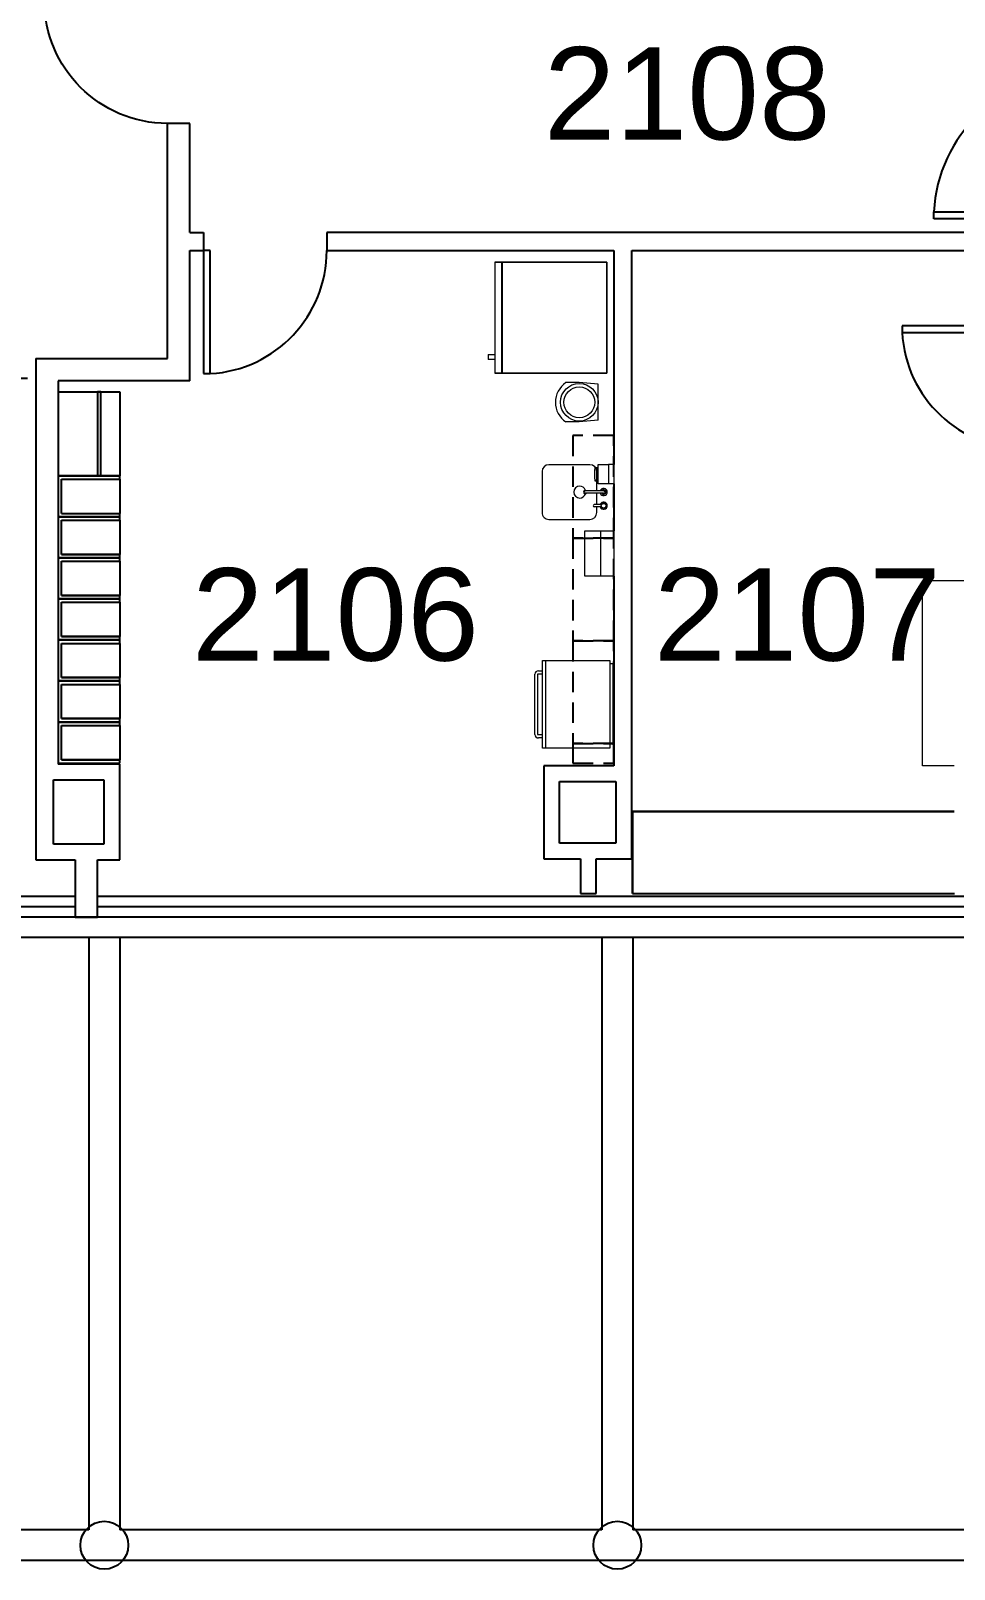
# Model space of a CAD drawing. Header units: inches. Extents: x -281 to 5521, y -151 to 3105.
# Drawn here: x 4468.5 to 4738.5, y 1179.4 to 1629.1 of the extents above; entities that cross this region are included whole.
import ezdxf

# ---------------------------------------------------------------- set-up
doc = ezdxf.new("R2010")
doc.units = ezdxf.units.IN
doc.header["$LTSCALE"] = 48
doc.header["$MEASUREMENT"] = 0
doc.linetypes.add('HIDDEN2', pattern=[0.1875, 0.125, -0.0625])
doc.layers.get('0').update_dxf_attribs({"linetype": 'CONTINUOUS'})
for name, color, linetype in [('A-ANNO-RNUM', 4, 'CONTINUOUS'), ('A-CLNG-TRAK', 1, 'HIDDEN2'), ('A-DOOR', 2, 'CONTINUOUS'), ('A-FLOR-CASE', 3, 'CONTINUOUS'), ('A-FLOR-CASE-UPPR', 3, 'HIDDEN2'), ('A-GLAZ', 2, 'CONTINUOUS'), ('A-GLAZ-SILL', 1, 'CONTINUOUS'), ('A-ROOF-MED', 3, 'CONTINUOUS'), ('A-ROOF-THIN', 1, 'CONTINUOUS'), ('A-WALL-FULL', 6, 'CONTINUOUS'), ('S-COLS', 5, 'CONTINUOUS')]:
    doc.layers.add(name, color=color, linetype=linetype)
for name, color, linetype, lineweight in [('A-EQPM', 1, 'CONTINUOUS', 13), ('A-FURN-1', 8, 'CONTINUOUS', 13), ('P-SANR-FIXT', 2, 'CONTINUOUS', 9)]:
    doc.layers.add(name, color=color, linetype=linetype, lineweight=lineweight)
doc.styles.add('ARIAL', font='arial.ttf')

# ---------------------------------------------------------------- blocks, each defined once
blk = doc.blocks.new('*U151')
for p, q in [((0, 0), (0, 0)), ((-46, 0), (-46, 0))]:
    blk.add_line(p, q)
blk.add_lwpolyline([(0, 0), (0, -46), (-1.75, -46), (-1.75, 0)], close=True)
blk.add_arc((0, 0), 46, 180, 270)
blk = doc.blocks.new('RA Door-Sngl Flsh - 3_-0_ x 7_-0_ NRS-879238-FIRE LIFE SAFETY PLAN- 2ND FLOOR')
at = {"layer": 'A-DOOR'}
for p, q in [((16, 38.625), (16, 2.625)), ((18, 38.625), (16, 38.625)), ((18, 2.625), (18, 38.625)), ((16, 2.625), (18, 2.625))]:
    blk.add_line(p, q, dxfattribs=at)
blk.add_arc((18, 2.625), 36.056, 93.17983, 180, dxfattribs=at)
blk = doc.blocks.new('RA Door-Sngl Flsh - 3_-0_ x 7_-0_-674660-FIRE LIFE SAFETY PLAN- 2ND FLOOR')
at = {"layer": 'A-DOOR'}
for p, q in [((16, 38.625), (16, 2.625)), ((18, 38.625), (16, 38.625)), ((18, 2.625), (18, 38.625)), ((16, 2.625), (18, 2.625))]:
    blk.add_line(p, q, dxfattribs=at)
blk.add_arc((18, 2.625), 36.056, 93.17983, 180, dxfattribs=at)
blk = doc.blocks.new('RA Door-Sngl Flsh - 3_-6_ x 7_-0_ NRS-737986-FIRE LIFE SAFETY PLAN- 2ND FLOOR')
at = {"layer": 'A-DOOR'}
for p, q in [((19, -2.625), (21, -2.625)), ((19, -44.625), (19, -2.625)), ((21, -2.625), (21, -44.625)), ((21, -44.625), (19, -44.625))]:
    blk.add_line(p, q, dxfattribs=at)
blk.add_arc((21, -2.625), 42.048, 180, 267.27369, dxfattribs=at)
blk = doc.blocks.new('Undermount Counter Sink Single Lever Faucet 16 x16 - 16_ x 16_-255606-FIRE LIFE SAFETY PLAN- 2ND FLOOR')
at = {"layer": 'P-SANR-FIXT'}
for p, q in [((-8.63, 0.09), (-8.63, -11.91)), ((-0.97, 2.09), (-6.63, 2.09)), ((-0.97, 4.09), (-0.97, -1.28)), ((-0.29, 4.09), (-0.29, -1.28)), ((3, 2.09), (-0.29, 2.09)), ((3, 3.38), (3, 1.28)), ((3.73, 3.38), (3.73, 1.28)), ((5.37, 2.09), (3.73, 2.09)), ((7.37, -11.91), (7.37, 0.09)), ((-6.63, -13.91), (5.37, -13.91))]:
    blk.add_line(p, q, dxfattribs=at)
blk.add_circle((3.37, 4.09), 0.689, dxfattribs=at)
for centre, radius, start, end in [((-0.63, 4.09), 1.06, 288.654, 251.346), ((-0.63, 4.09), 0.671, 300.4511, 239.5489), ((3.37, 4.09), 1.06, 289.9934, 250.0066), ((3.37, 4.09), 0.93, 292.9815, 247.0185), ((-6.63, 0.09), 2, 90, 180), ((-0.63, 4.09), 0.34, 0, 180), ((3.37, 3.94), 0.668, 237.0561, 302.9439), ((3.37, 1.47), 0.411, 207.8506, 332.1494), ((5.37, 0.09), 2, 360, 90), ((-0.63, -2.91), 1.75, 106.5058, 180), ((-0.63, -2.91), 1.75, 180, 0), ((-0.63, -1.28), 0.5, 132.8192, 47.1808), ((-0.63, -1.28), 0.34, 180, 360), ((-0.63, -2.91), 1.75, 360, 73.4942), ((-6.63, -11.91), 2, 180, 270), ((5.37, -11.91), 2, 270, 0)]:
    blk.add_arc(centre, radius, start, end, dxfattribs=at)
blk = doc.blocks.new('Paper Towel Disp_enMotion Impulse 8 - 6084-014-307309-FIRE LIFE SAFETY PLAN- 2ND FLOOR')
at = {"layer": 'A-EQPM'}
for p, q in [((-6.61, 0.37), (-6.61, 4.55)), ((-6.61, 4.55), (6.62, 4.55)), ((6.62, 4.55), (6.62, 0.37)), ((-6.61, 0), (-6.61, 0.37)), ((6.62, 0.37), (6.62, 0)), ((-6.61, -3.9), (-6.61, 0)), ((6.62, 0), (-6.61, 0)), ((6.62, 0), (-6.61, 0)), ((6.62, -3.9), (-6.61, -3.9)), ((6.62, 0), (6.62, -3.9))]:
    blk.add_line(p, q, dxfattribs=at)
blk = doc.blocks.new('REFRIGERATOR 17 CU FT - 32_5_ x 32_75_ 22 cu_ft_-257839-FIRE LIFE SAFETY PLAN- 2ND FLOOR')
at = {"layer": 'A-EQPM'}
for p, q in [((16.25, 15.8), (-16.25, 15.8)), ((-16.25, 15.8), (-16.25, -16.95)), ((-16.25, -14.7), (-16.25, 15.8)), ((-16.25, 15.8), (16.25, 15.8)), ((16.25, -16.95), (16.25, 15.8)), ((16.25, 15.8), (16.25, -14.7)), ((16.25, -14.7), (-16.25, -14.7)), ((-16.25, -16.95), (-16.25, -14.95)), ((16.25, -14.95), (-16.25, -14.95)), ((-16.25, -16.95), (16.25, -16.95)), ((-16.25, -16.95), (16.25, -16.95)), ((10.75, -18.95), (10.75, -16.95)), ((12.25, -16.95), (12.25, -18.95)), ((16.25, -14.95), (16.25, -16.95)), ((10.75, -18.95), (12.25, -18.95))]:
    blk.add_line(p, q, dxfattribs=at)
blk = doc.blocks.new('Water_Cooler_-_Sunroc_Legend_1748 - Water_Cooler_-_Sunroc_Legend_1748-756501-FIRE LIFE SAFETY PLAN- 2ND FLOOR')
at = {"layer": 'P-SANR-FIXT'}
for p, q in [((-5.75, 0), (-5.75, 3.92)), ((5.75, 0), (5.75, 3.92)), ((-5.27, -5.5), (-5.75, 0)), ((5.27, -5.5), (5.75, 0)), ((-5.27, -5.5), (5.27, -5.5))]:
    blk.add_line(p, q, dxfattribs=at)
for radius in [5.5, 4.5]:
    blk.add_circle((0, 0), radius, dxfattribs=at)
blk.add_arc((0, 0.09), 6.91, 33.6585, 146.3415, dxfattribs=at)
blk = doc.blocks.new('Microwave_Oven_336 - 26_ x 21_-817303-FIRE LIFE SAFETY PLAN- 2ND FLOOR')
at = {"layer": 'A-EQPM'}
for p, q in [((6.88, 4.56), (6.88, 24.24)), ((6.88, 24.24), (32.51, 24.24)), ((6.88, 23.24), (32.51, 23.24)), ((9.88, 24.24), (9.88, 25.43)), ((10.88, 26.43), (28.51, 26.43)), ((28.51, 25.68), (10.88, 25.68)), ((10.88, 25.68), (10.88, 24.24)), ((28.51, 24.24), (28.51, 25.68)), ((29.51, 25.43), (29.51, 24.24)), ((32.51, 24.24), (32.51, 4.56)), ((32.51, 4.56), (6.88, 4.56)), ((31.51, 3.6), (31.51, 4.56)), ((7.88, 3.6), (31.51, 3.6))]:
    blk.add_line(p, q, dxfattribs=at)
for centre, start, end in [((10.88, 25.43), 90, 180), ((28.51, 25.43), 0, 90)]:
    blk.add_arc(centre, 1, start, end, dxfattribs=at)
blk = doc.blocks.new('Dispenser_sanitizer gel - Dispenser_sanitizer gel-1232338-FIRE LIFE SAFETY PLAN- 2ND FLOOR')
at = {"layer": 'A-EQPM'}
for p, q in [((-3.32, 4.13), (-3.32, 7.13)), ((-3.32, 7.13), (2.36, 7.13)), ((-2.41, 8.12), (-2.41, 7.8)), ((-2.41, 7.45), (-2.41, 7.8)), ((1.46, 7.8), (1.46, 8.12)), ((1.46, 7.8), (1.46, 7.45)), ((2.36, 7.13), (2.36, 4.13)), ((2.36, 4.13), (-3.32, 4.13)), ((-3.32, 2.62), (-3.32, 4.13)), ((2.36, 2.62), (-3.32, 2.62)), ((2.36, 2.62), (2.36, 4.13))]:
    blk.add_line(p, q, dxfattribs=at)
for centre, major_axis, start_param, end_param in [((-0.48, 6.39), (5.19, 0), 1.188409, 1.953184), ((-0.48, 8.12), (2.14, 0), 3.579072, 5.845706), ((-0.48, 7.77), (2.14, 0), 3.579072, 4.151748), ((-0.48, 7.77), (2.14, 0), 5.27303, 5.845706)]:
    blk.add_ellipse(centre, major_axis=major_axis, ratio=0.358368, start_param=start_param, end_param=end_param, dxfattribs=at)
blk = doc.blocks.new('Desk - 54_ x 30_-262828-SECOND FLOOR PLAN')
for p, q in [((0, 30), (54, 30)), ((0, 20.75), (0, 30)), ((54, 0), (54, 30))]:
    blk.add_line(p, q)
blk = doc.blocks.new('locker_four-tier - 1-tier--262364-SECOND FLOOR PLAN')
for p, q in [((-5, 8), (5, 8)), ((-5, 8), (-5, -9)), ((-5, 8), (5, 8)), ((-5, 8), (-5, -9)), ((-5, -9), (-5, 8)), ((-5, 8), (5, 8)), ((5, 8), (5, -9)), ((5, 8), (5, -9)), ((5, 8), (5, -9)), ((5, -9), (-5, -9)), ((5, -9), (-5, -9)), ((5, -9), (-5, -9))]:
    blk.add_line(p, q)
at = {"layer": 'A-FLOR-CASE'}
for p, q in [((6, 9), (-6, 9)), ((-6, 9), (-6, -9)), ((6, -9), (6, 9)), ((-5, -9), (-5, 8)), ((-5, 8), (5, 8)), ((5, 8), (5, -9)), ((-6, -9), (-5, -9)), ((5, -9), (6, -9))]:
    blk.add_line(p, q, dxfattribs=at)
blk = doc.blocks.new('locker_four-tier - 2-tier-262368-SECOND FLOOR PLAN')
for p, q in [((-5, 8), (5, 8)), ((-5, 8), (-5, -9)), ((-5, 8), (5, 8)), ((-5, 8), (-5, -9)), ((-5, -9), (-5, 8)), ((-5, 8), (5, 8)), ((5, 8), (5, -9)), ((5, 8), (5, -9)), ((5, 8), (5, -9)), ((5, -9), (-5, -9)), ((5, -9), (-5, -9)), ((5, -9), (-5, -9))]:
    blk.add_line(p, q)
at = {"layer": 'A-FLOR-CASE'}
for p, q in [((6, 9), (-6, 9)), ((-6, 9), (-6, -9)), ((6, -9), (6, 9)), ((-5, -9), (-5, 8)), ((-5, 8), (5, 8)), ((5, 8), (5, -9)), ((-6, -9), (-5, -9)), ((5, -9), (6, -9))]:
    blk.add_line(p, q, dxfattribs=at)
blk = doc.blocks.new('locker_four-tier - 1-tier--V4-SECOND FLOOR PLAN')
for p, q in [((6, 9), (-6, 9)), ((-6, 9), (-6, -9)), ((6, 9), (6, -9)), ((-5, 8), (5, 8)), ((-5, 8), (-5, -9)), ((5, 8), (5, -9)), ((-6, -9), (-5, -9)), ((5, -9), (-5, -9)), ((5, -9), (6, -9))]:
    blk.add_line(p, q)
blk = doc.blocks.new('Coat Locker 2 - Coat Locker 1-757625-SECOND FLOOR PLAN')
for p, q in [((160.49, 3939.49), (165.99, 3939.49)), ((160.49, 3914.99), (160.49, 3939.49)), ((165.99, 3939.49), (165.99, 3914.99)), ((165.99, 3939.49), (166.99, 3939.49)), ((166.14, 3939.49), (165.99, 3939.49)), ((166.01, 3939.49), (166.98, 3939.49)), ((166.49, 3939.49), (166.14, 3939.49)), ((166.74, 3939.49), (166.49, 3939.49)), ((166.99, 3939.49), (166.74, 3939.49)), ((166.99, 3914.99), (166.99, 3939.49)), ((166.99, 3939.49), (178.49, 3939.49)), ((178.49, 3914.99), (178.49, 3939.49)), ((165.99, 3914.99), (160.49, 3914.99)), ((165.99, 3914.99), (166.99, 3914.99)), ((166.99, 3914.99), (165.99, 3914.99)), ((166.98, 3914.99), (166.01, 3914.99)), ((178.49, 3914.99), (166.99, 3914.99))]:
    blk.add_line(p, q)

msp = doc.modelspace()

# ---------------------------------------------------------------- linework, layer by layer
at = {"layer": 'A-CLNG-TRAK'}
msp.add_line((4389.5, 1527.56), (4470, 1527.56), dxfattribs=at)
at = {"layer": 'A-FLOR-CASE'}
for p, q in [((4644.48, 1376.88), (4644.48, 1400.88)), ((4644.48, 1400.88), (4738.5, 1400.88)), ((4738.5, 1400.88), (4644.48, 1400.88)), ((4644.48, 1400.88), (4644.48, 1376.88)), ((4644.48, 1376.88), (4738.55, 1376.88))]:
    msp.add_line(p, q, dxfattribs=at)
at = {"layer": 'A-FLOR-CASE-UPPR'}
for p, q in [((4638.94, 1510.74), (4626.94, 1510.74)), ((4626.94, 1510.74), (4626.94, 1480.74)), ((4638.94, 1480.74), (4638.94, 1510.74)), ((4638.94, 1480.74), (4626.94, 1480.74)), ((4626.94, 1480.74), (4626.94, 1450.74)), ((4626.94, 1480.74), (4638.94, 1480.74)), ((4638.94, 1450.74), (4638.94, 1480.74)), ((4626.94, 1450.74), (4638.94, 1450.74)), ((4638.94, 1450.74), (4626.94, 1450.74)), ((4626.94, 1450.74), (4626.94, 1420.74)), ((4638.94, 1420.74), (4638.94, 1450.74)), ((4626.94, 1420.74), (4638.94, 1420.74)), ((4638.94, 1420.74), (4626.94, 1420.74)), ((4626.94, 1420.74), (4626.94, 1414.98)), ((4638.94, 1414.98), (4638.94, 1420.74)), ((4626.94, 1414.98), (4638.94, 1414.98))]:
    msp.add_line(p, q, dxfattribs=at)
at = {"layer": 'A-GLAZ'}
for p, q in [((4481.5, 1372.99), (3792.5, 1372.99)), ((5008.5, 1372.99), (4488, 1372.99))]:
    msp.add_line(p, q, dxfattribs=at)
at = {"layer": 'A-GLAZ-SILL'}
for p, q in [((4481.5, 1375.99), (3792.5, 1375.99)), ((5008.5, 1375.99), (4488, 1375.99)), ((5008.5, 1369.99), (3792.5, 1369.99))]:
    msp.add_line(p, q, dxfattribs=at)
at = {"layer": 'A-ROOF-MED'}
msp.add_line((5295.5, 1181.88), (4044.5, 1181.88), dxfattribs=at)
at = {"layer": 'A-ROOF-THIN'}
for p, q in [((4485.5, 1364), (4485.5, 1190.88)), ((4494.5, 1364), (4494.5, 1190.88)), ((4635.5, 1364), (4635.5, 1190.88)), ((4644.5, 1364), (4644.5, 1190.88)), ((4485.5, 1190.88), (4344.5, 1190.88)), ((4635.5, 1190.88), (4494.5, 1190.88)), ((4755.5, 1190.88), (4644.5, 1190.88))]:
    msp.add_line(p, q, dxfattribs=at)
at = {"layer": 'A-WALL-FULL'}
for p, q in [((4515, 1602), (4508.5, 1602)), ((4508.5, 1533.25), (4508.5, 1602)), ((4515, 1570.12), (4515, 1602)), ((4515, 1570.12), (4519, 1570.12)), ((4519, 1570.12), (4519, 1564.88)), ((4555.06, 1570.12), (4555.06, 1564.88)), ((4774.56, 1570.12), (4555.06, 1570.12)), ((4515, 1564.88), (4519, 1564.88)), ((4515, 1526.75), (4515, 1564.88)), ((4555.06, 1564.88), (4638.94, 1564.88)), ((4638.94, 1564.88), (4638.94, 1502.34)), ((4644.19, 1387), (4644.19, 1564.88)), ((4644.19, 1564.88), (4759.25, 1564.88)), ((4470, 1533.25), (4508.5, 1533.25)), ((4470, 1533.25), (4470, 1386.71)), ((4515, 1526.75), (4476.5, 1526.75)), ((4476.5, 1526.75), (4476.5, 1414.74)), ((4638.94, 1496.66), (4638.94, 1482.87)), ((4638.94, 1469.64), (4638.94, 1414.25)), ((4494.5, 1414.74), (4476.5, 1414.74)), ((4494.5, 1386.71), (4494.5, 1414.74)), ((4618.5, 1414.25), (4618.5, 1387)), ((4638.94, 1414.25), (4618.5, 1414.25)), ((4475.12, 1391.33), (4475.12, 1410.12)), ((4475.12, 1410.12), (4489.87, 1410.12)), ((4489.87, 1410.12), (4489.87, 1391.33)), ((4623.13, 1391.62), (4623.13, 1409.62)), ((4623.13, 1409.62), (4639.56, 1409.62)), ((4639.56, 1409.62), (4639.56, 1391.62)), ((4489.87, 1391.33), (4475.12, 1391.33)), ((4639.56, 1391.62), (4623.13, 1391.62)), ((4470, 1386.71), (4481.5, 1386.71)), ((4481.5, 1386.71), (4481.5, 1369.99)), ((4488, 1369.99), (4488, 1386.71)), ((4488, 1386.71), (4494.5, 1386.71)), ((4618.5, 1387), (4629.19, 1387)), ((4629.19, 1387), (4629.19, 1376.88)), ((4633.81, 1376.88), (4633.81, 1387)), ((4633.81, 1387), (4644.19, 1387)), ((4629.19, 1376.88), (4633.81, 1376.88)), ((4481.5, 1369.99), (4488, 1369.99)), ((5008.5, 1364), (3792.5, 1364))]:
    msp.add_line(p, q, dxfattribs=at)
at = {"layer": 'S-COLS'}
for centre in [(4490, 1186.38), (4640, 1186.38)]:
    msp.add_circle(centre, 7, dxfattribs=at)

# ---------------------------------------------------------------- block references
at = {"layer": 'A-DOOR', "xscale": -0.7826086956521937, "yscale": 0.7826086956521937, "zscale": 0.7826086956521937, "rotation": 270}
msp.add_blockref('*U151', (4508.5, 1638), dxfattribs=at)
at = {"layer": 'A-DOOR'}
for name, p, rotation in [('RA Door-Sngl Flsh - 3_-6_ x 7_-0_ NRS-737986-FIRE LIFE SAFETY PLAN- 2ND FLOOR', (4777.18, 1595.13), 270), ('RA Door-Sngl Flsh - 3_-0_ x 7_-0_ NRS-879238-FIRE LIFE SAFETY PLAN- 2ND FLOOR', (4537, 1567.5), 179.9999999999999), ('RA Door-Sngl Flsh - 3_-0_ x 7_-0_-674660-FIRE LIFE SAFETY PLAN- 2ND FLOOR', (4761.88, 1524.87), 90)]:
    msp.add_blockref(name, p, dxfattribs=dict(at, rotation=rotation))
at = {"layer": 'A-EQPM'}
for name, p, rotation in [('REFRIGERATOR 17 CU FT - 32_5_ x 32_75_ 22 cu_ft_-257839-FIRE LIFE SAFETY PLAN- 2ND FLOOR', (4621.14, 1545.24), 270), ('Dispenser_sanitizer gel - Dispenser_sanitizer gel-1232338-FIRE LIFE SAFETY PLAN- 2ND FLOOR', (4641.56, 1499.98), 90), ('Paper Towel Disp_enMotion Impulse 8 - 6084-014-307309-FIRE LIFE SAFETY PLAN- 2ND FLOOR', (4635.05, 1476.25), 90), ('Microwave_Oven_336 - 26_ x 21_-817303-FIRE LIFE SAFETY PLAN- 2ND FLOOR', (4642.35, 1412.49), 90)]:
    msp.add_blockref(name, p, dxfattribs=dict(at, rotation=rotation))
at = {"layer": 'A-FLOR-CASE'}
for name, p, rotation in [('Coat Locker 2 - Coat Locker 1-757625-SECOND FLOOR PLAN', (4654.99, 5438.51), 179.9999999999999), ('locker_four-tier - 1-tier--V4-SECOND FLOOR PLAN', (4485.5, 1493.02), 90), ('locker_four-tier - 1-tier--262364-SECOND FLOOR PLAN', (4485.5, 1481.02), 90), ('locker_four-tier - 1-tier--262364-SECOND FLOOR PLAN', (4485.5, 1469.02), 90), ('locker_four-tier - 2-tier-262368-SECOND FLOOR PLAN', (4485.5, 1457.02), 90), ('locker_four-tier - 1-tier--262364-SECOND FLOOR PLAN', (4485.5, 1445.02), 90), ('locker_four-tier - 1-tier--262364-SECOND FLOOR PLAN', (4485.5, 1433.02), 90), ('locker_four-tier - 1-tier--262364-SECOND FLOOR PLAN', (4485.5, 1421.02), 90)]:
    msp.add_blockref(name, p, dxfattribs=dict(at, rotation=rotation))
at = {"layer": 'A-FURN-1', "rotation": 90}
msp.add_blockref('Desk - 54_ x 30_-262828-SECOND FLOOR PLAN', (4759.25, 1414.25), dxfattribs=at)
at = {"layer": 'P-SANR-FIXT'}
for name, p, rotation in [('Water_Cooler_-_Sunroc_Legend_1748 - Water_Cooler_-_Sunroc_Legend_1748-756501-FIRE LIFE SAFETY PLAN- 2ND FLOOR', (4628.88, 1520.49), 90), ('Undermount Counter Sink Single Lever Faucet 16 x16 - 16_ x 16_-255606-FIRE LIFE SAFETY PLAN- 2ND FLOOR', (4631.91, 1493.62), 270)]:
    msp.add_blockref(name, p, dxfattribs=dict(at, rotation=rotation))

# ---------------------------------------------------------------- texts
at = {"layer": 'A-ANNO-RNUM', "style": 'ARIAL'}
for s, p in [('2108', (4618.48, 1597.29)), ('2106', (4515.64, 1444.99)), ('2107', (4650.7, 1444.99))]:
    msp.add_text(s, height=27, dxfattribs=at).set_placement(p)

doc.saveas('drawing.dxf')
